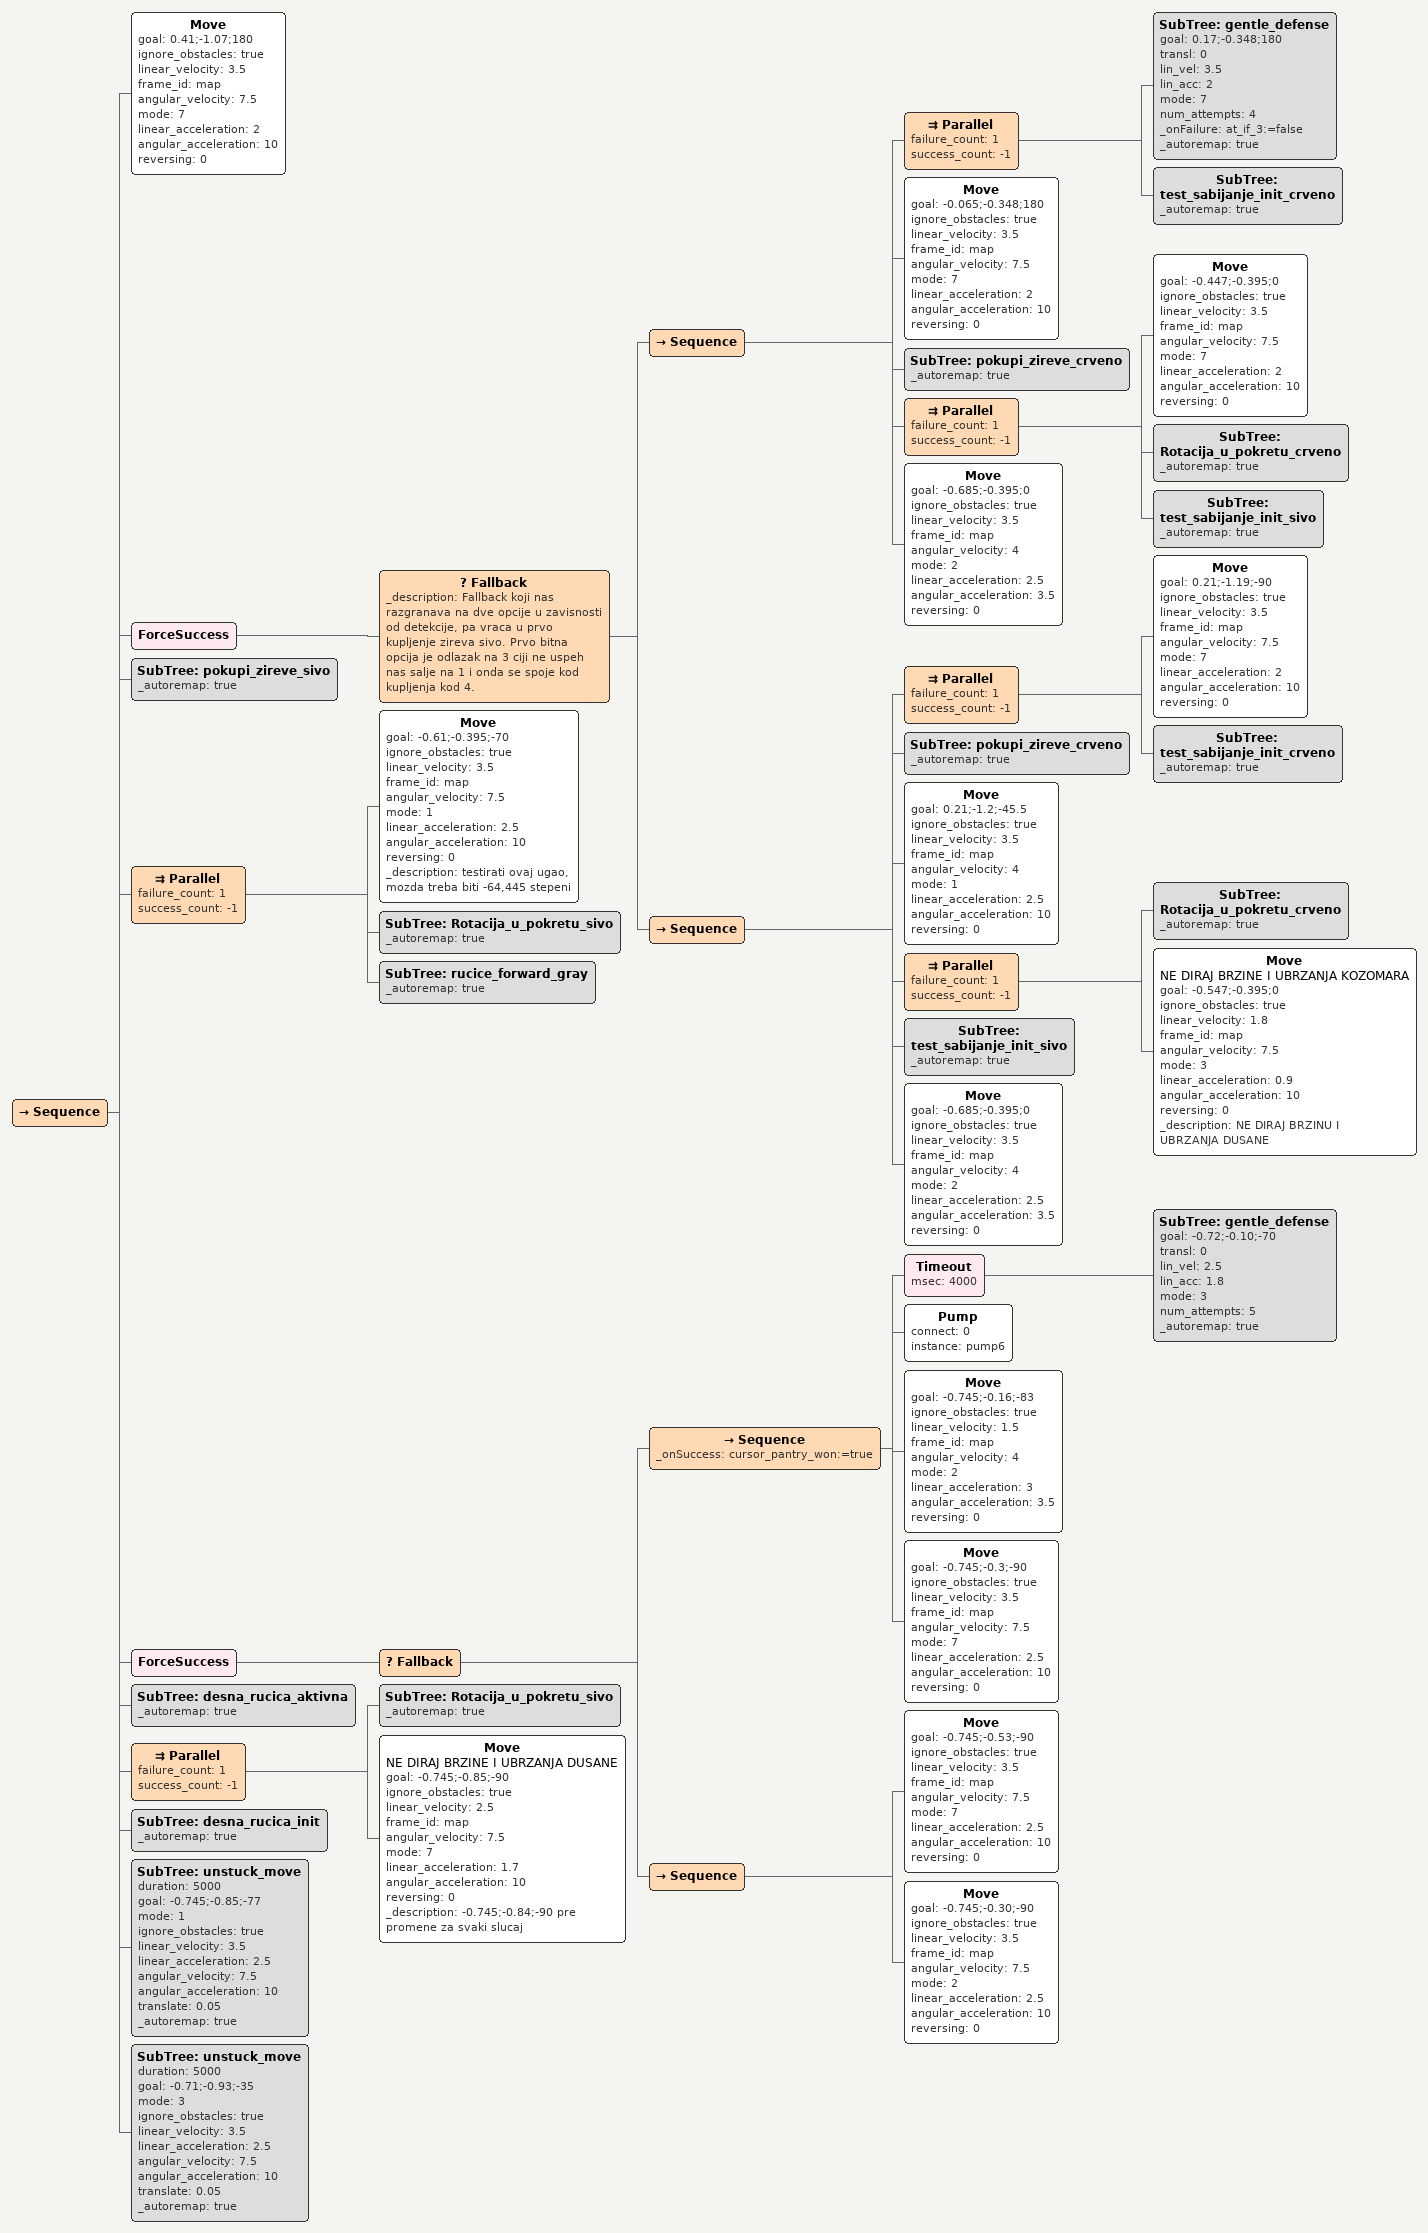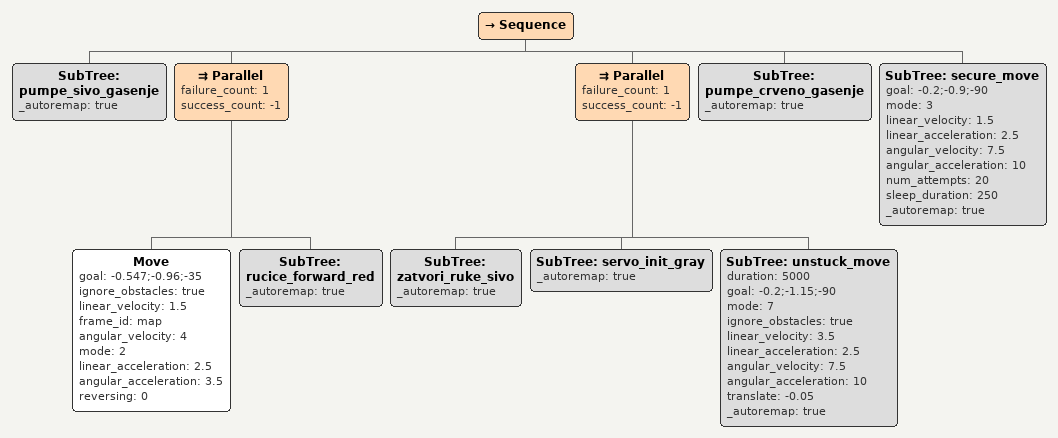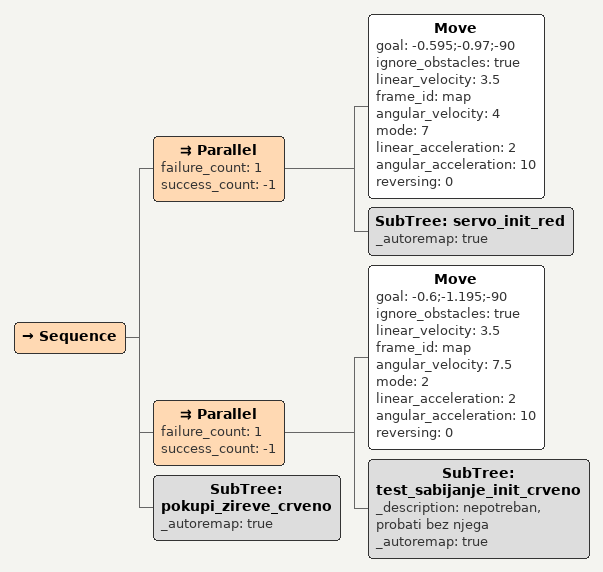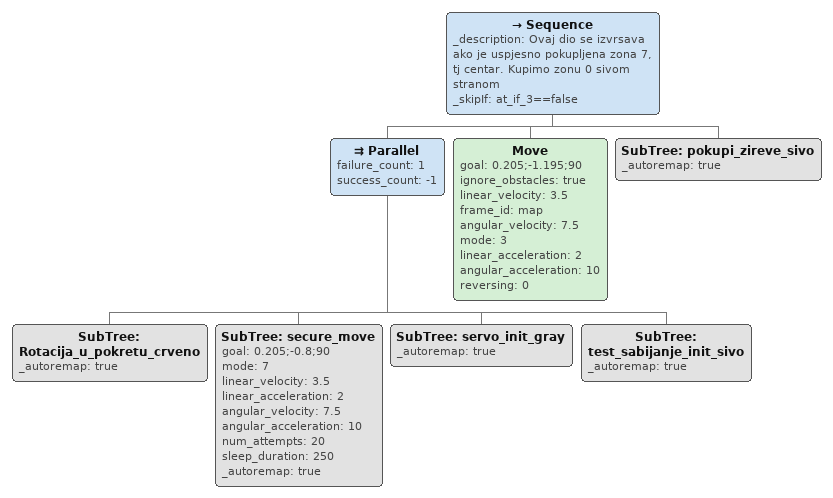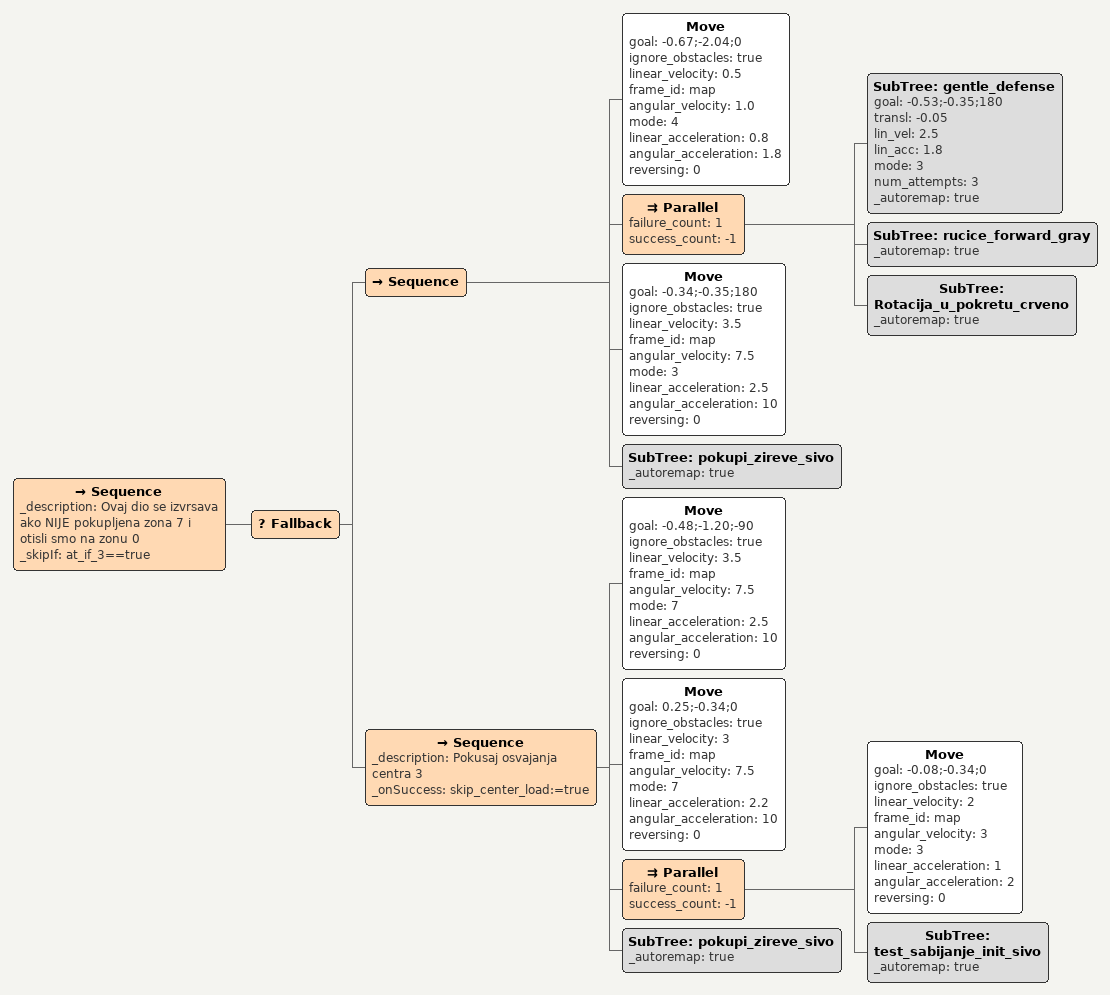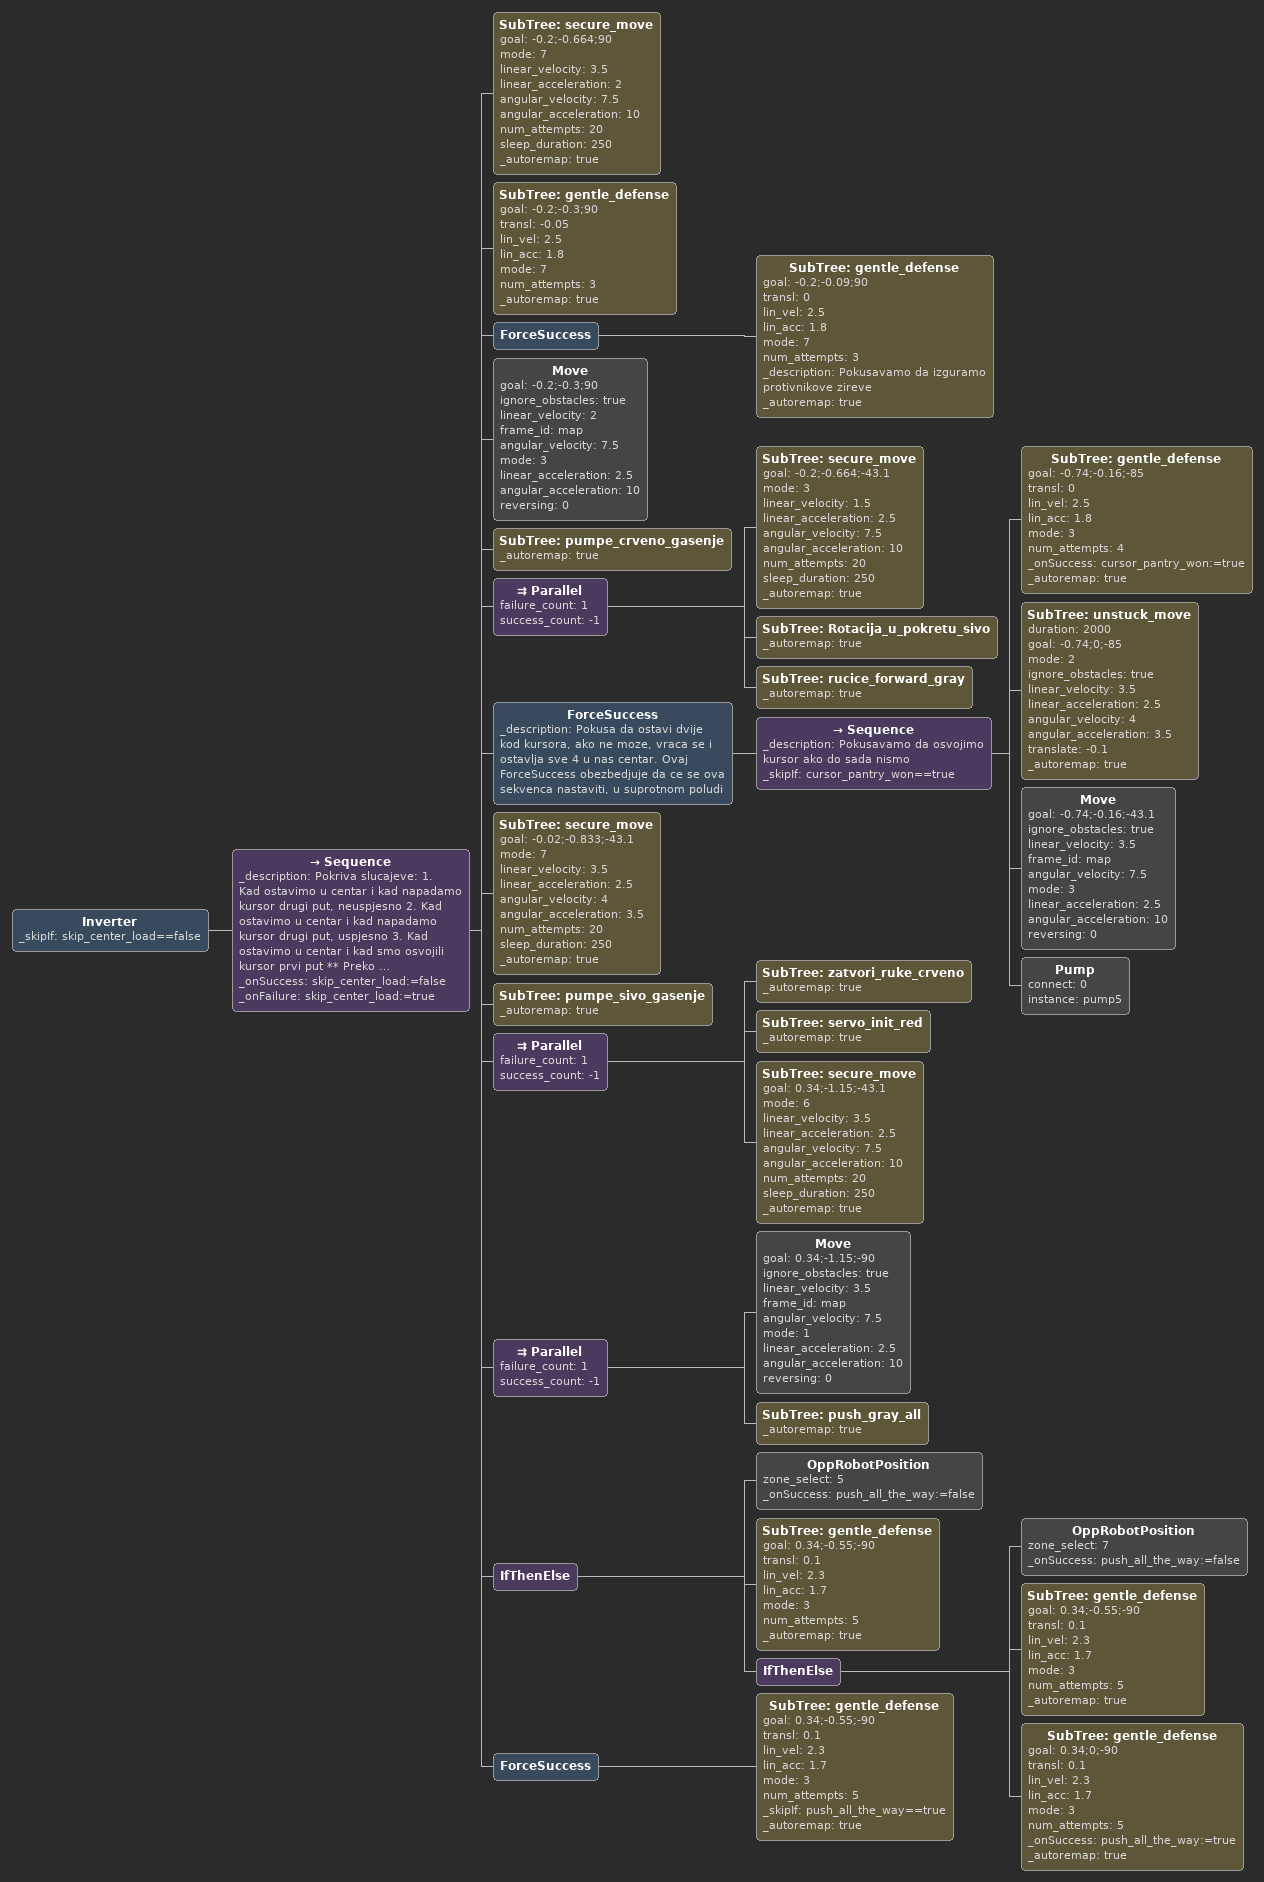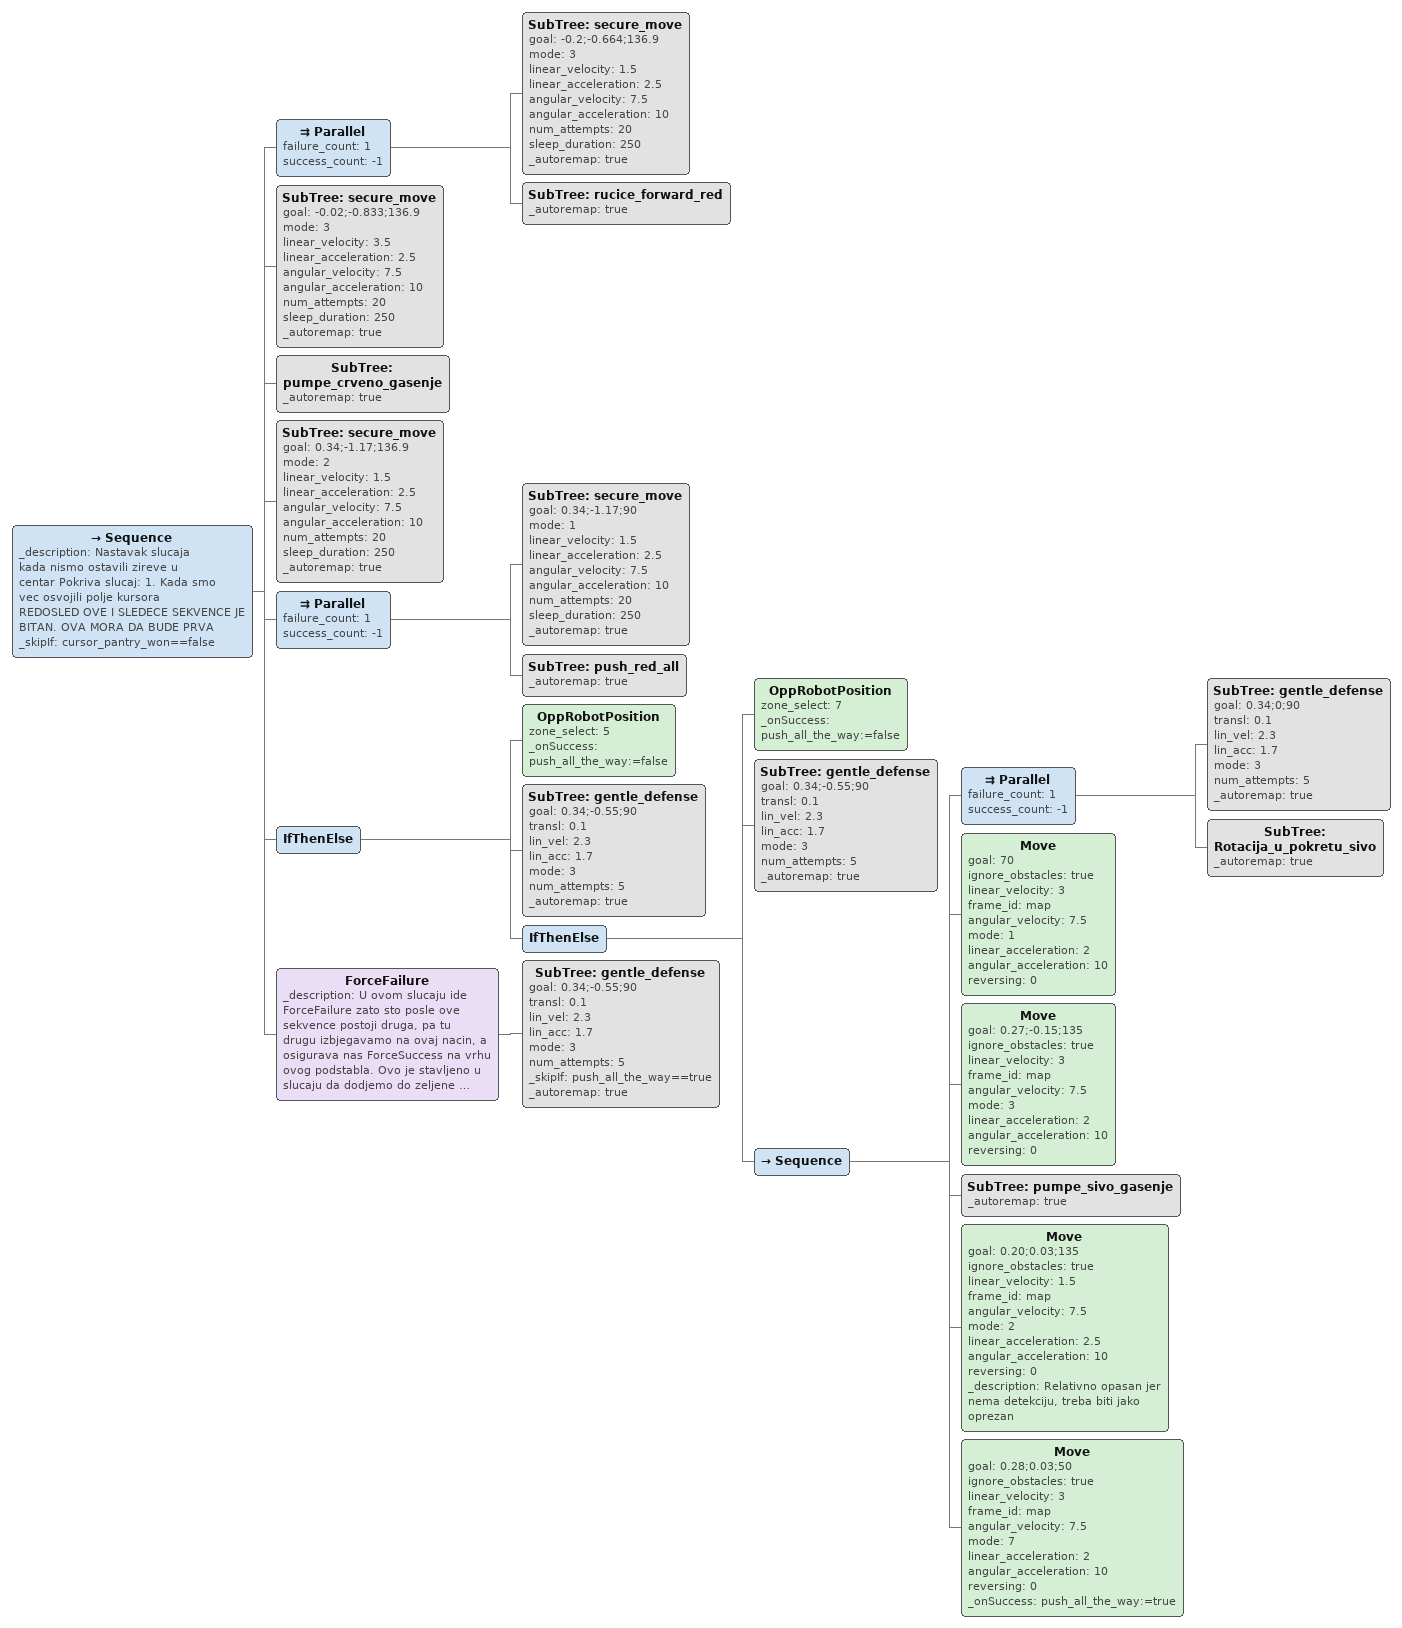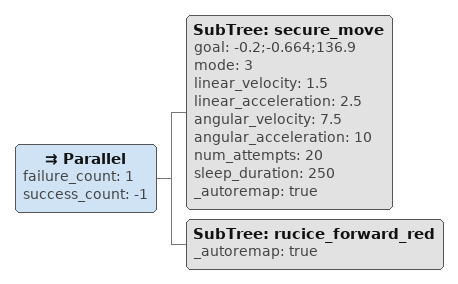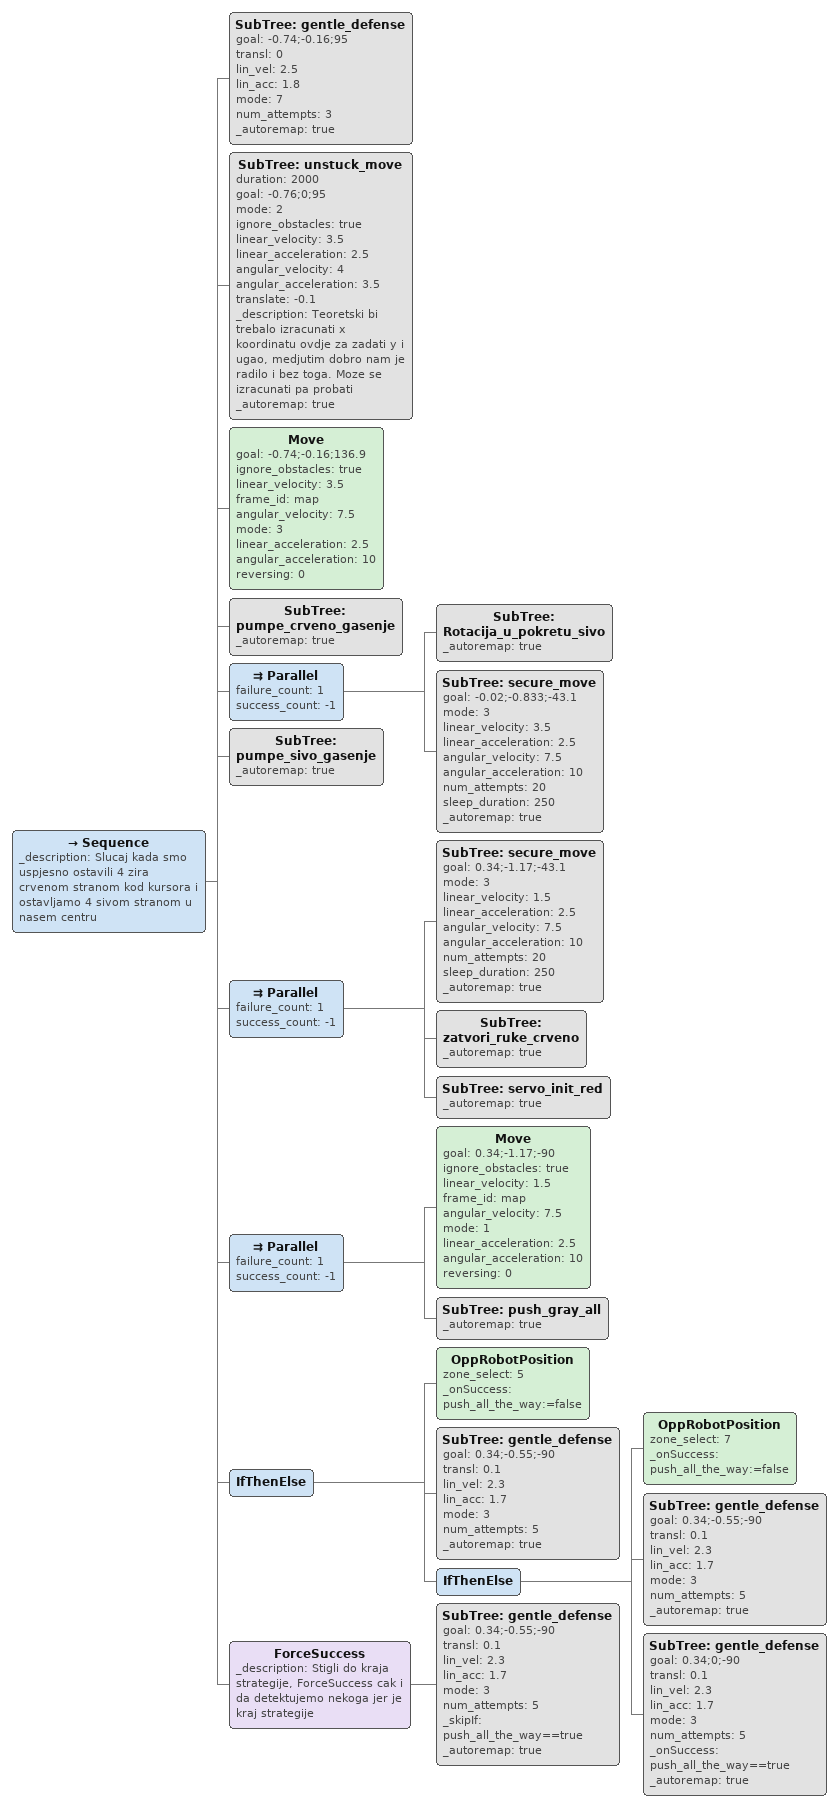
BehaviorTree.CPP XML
<Sequence>
      <Move goal="0.41;-1.07;180" ignore_obstacles="true" linear_velocity="3.5" frame_id="map" angular_velocity="7.5" mode="7" linear_acceleration="2" angular_acceleration="10" reversing="0"/>
      <ForceSuccess>
        <Fallback _description="Fallback koji nas razgranava na dve opcije u zavisnosti od detekcije, pa vraca u prvo kupljenje zireva sivo. Prvo bitna opcija je odlazak na 3 ciji ne uspeh nas salje na 1 i onda se spoje kod kupljenja kod 4.">
          <Sequence>
            <Parallel failure_count="1" success_count="-1">
              <SubTree ID="gentle_defense" goal="0.17;-0.348;180" transl="0" lin_vel="3.5" lin_acc="2" mode="7" num_attempts="4" _onFailure="at_if_3:=false" _autoremap="true"/>
              <SubTree ID="test_sabijanje_init_crveno" _autoremap="true"/>
            </Parallel>
            <Move goal="-0.065;-0.348;180" ignore_obstacles="true" linear_velocity="3.5" frame_id="map" angular_velocity="7.5" mode="7" linear_acceleration="2" angular_acceleration="10" reversing="0"/>
            <SubTree ID="pokupi_zireve_crveno" _autoremap="true"/>
            <Parallel failure_count="1" success_count="-1">
              <Move goal="-0.447;-0.395;0" ignore_obstacles="true" linear_velocity="3.5" frame_id="map" angular_velocity="7.5" mode="7" linear_acceleration="2" angular_acceleration="10" reversing="0"/>
              <SubTree ID="Rotacija_u_pokretu_crveno" _autoremap="true"/>
              <SubTree ID="test_sabijanje_init_sivo" _autoremap="true"/>
            </Parallel>
            <Move goal="-0.685;-0.395;0" ignore_obstacles="true" linear_velocity="3.5" frame_id="map" angular_velocity="4" mode="2" linear_acceleration="2.5" angular_acceleration="3.5" reversing="0"/>
          </Sequence>
          <Sequence>
            <Parallel failure_count="1" success_count="-1">
              <Move goal="0.21;-1.19;-90" ignore_obstacles="true" linear_velocity="3.5" frame_id="map" angular_velocity="7.5" mode="7" linear_acceleration="2" angular_acceleration="10" reversing="0"/>
              <SubTree ID="test_sabijanje_init_crveno" _autoremap="true"/>
            </Parallel>
            <SubTree ID="pokupi_zireve_crveno" _autoremap="true"/>
            <Move goal="0.21;-1.2;-45.5" ignore_obstacles="true" linear_velocity="3.5" frame_id="map" angular_velocity="4" mode="1" linear_acceleration="2.5" angular_acceleration="10" reversing="0"/>
            <Parallel failure_count="1" success_count="-1">
              <SubTree ID="Rotacija_u_pokretu_crveno" _autoremap="true"/>
              <Move name="NE DIRAJ BRZINE I UBRZANJA KOZOMARA" goal="-0.547;-0.395;0" ignore_obstacles="true" linear_velocity="1.8" frame_id="map" angular_velocity="7.5" mode="3" linear_acceleration="0.9" angular_acceleration="10" reversing="0" _description="NE DIRAJ BRZINU I UBRZANJA DUSANE
"/>
            </Parallel>
            <SubTree ID="test_sabijanje_init_sivo" _autoremap="true"/>
            <Move goal="-0.685;-0.395;0" ignore_obstacles="true" linear_velocity="3.5" frame_id="map" angular_velocity="4" mode="2" linear_acceleration="2.5" angular_acceleration="3.5" reversing="0"/>
          </Sequence>
        </Fallback>
      </ForceSuccess>
      <SubTree ID="pokupi_zireve_sivo" _autoremap="true"/>
      <Parallel failure_count="1" success_count="-1">
        <Move goal="-0.61;-0.395;-70" ignore_obstacles="true" linear_velocity="3.5" frame_id="map" angular_velocity="7.5" mode="1" linear_acceleration="2.5" angular_acceleration="10" reversing="0" _description="testirati ovaj ugao, mozda treba biti -64,445 stepeni"/>
        <SubTree ID="Rotacija_u_pokretu_sivo" _autoremap="true"/>
        <SubTree ID="rucice_forward_gray" _autoremap="true"/>
      </Parallel>
      <ForceSuccess>
        <Fallback>
          <Sequence _onSuccess="cursor_pantry_won:=true">
            <Timeout msec="4000">
              <SubTree ID="gentle_defense" goal="-0.72;-0.10;-70" transl="0" lin_vel="2.5" lin_acc="1.8" mode="3" num_attempts="5" _autoremap="true"/>
            </Timeout>
            <Pump connect="0" instance="pump6"/>
            <Move goal="-0.745;-0.16;-83" ignore_obstacles="true" linear_velocity="1.5" frame_id="map" angular_velocity="4" mode="2" linear_acceleration="3" angular_acceleration="3.5" reversing="0"/>
            <Move goal="-0.745;-0.3;-90" ignore_obstacles="true" linear_velocity="3.5" frame_id="map" angular_velocity="7.5" mode="7" linear_acceleration="2.5" angular_acceleration="10" reversing="0"/>
          </Sequence>
          <Sequence>
            <Move goal="-0.745;-0.53;-90" ignore_obstacles="true" linear_velocity="3.5" frame_id="map" angular_velocity="7.5" mode="7" linear_acceleration="2.5" angular_acceleration="10" reversing="0"/>
            <Move goal="-0.745;-0.30;-90" ignore_obstacles="true" linear_velocity="3.5" frame_id="map" angular_velocity="7.5" mode="2" linear_acceleration="2.5" angular_acceleration="10" reversing="0"/>
          </Sequence>
        </Fallback>
      </ForceSuccess>
      <SubTree ID="desna_rucica_aktivna" _autoremap="true"/>
      <Parallel failure_count="1" success_count="-1">
        <SubTree ID="Rotacija_u_pokretu_sivo" _autoremap="true"/>
        <Move name="NE DIRAJ BRZINE I UBRZANJA DUSANE" goal="-0.745;-0.85;-90" ignore_obstacles="true" linear_velocity="2.5" frame_id="map" angular_velocity="7.5" mode="7" linear_acceleration="1.7" angular_acceleration="10" reversing="0" _description="-0.745;-0.84;-90 pre promene za svaki slucaj"/>
      </Parallel>
      <SubTree ID="desna_rucica_init" _autoremap="true"/>
      <SubTree ID="unstuck_move" duration="5000" goal="-0.745;-0.85;-77" mode="1" ignore_obstacles="true" linear_velocity="3.5" linear_acceleration="2.5" angular_velocity="7.5" angular_acceleration="10" translate="0.05" _autoremap="true"/>
      <SubTree ID="unstuck_move" duration="5000" goal="-0.71;-0.93;-35" mode="3" ignore_obstacles="true" linear_velocity="3.5" linear_acceleration="2.5" angular_velocity="7.5" angular_acceleration="10" translate="0.05" _autoremap="true"/>
    </Sequence>

<Sequence>
  <SubTree ID="pumpe_sivo_gasenje" _autoremap="true"/>
  <Parallel failure_count="1" success_count="-1">
    <Move goal="-0.547;-0.96;-35" ignore_obstacles="true" linear_velocity="1.5" frame_id="map" angular_velocity="4" mode="2" linear_acceleration="2.5" angular_acceleration="3.5" reversing="0"/>
    <SubTree ID="rucice_forward_red" _autoremap="true"/>
  </Parallel>
  <Parallel failure_count="1" success_count="-1">
    <SubTree ID="zatvori_ruke_sivo" _autoremap="true"/>
    <SubTree ID="servo_init_gray" _autoremap="true"/>
    <SubTree ID="unstuck_move" duration="5000" goal="-0.2;-1.15;-90" mode="7" ignore_obstacles="true" linear_velocity="3.5" linear_acceleration="2.5" angular_velocity="7.5" angular_acceleration="10" translate="-0.05" _autoremap="true"/>
  </Parallel>
  <SubTree ID="pumpe_crveno_gasenje" _autoremap="true"/>
  <SubTree ID="secure_move" goal="-0.2;-0.9;-90" mode="3" linear_velocity="1.5" linear_acceleration="2.5" angular_velocity="7.5" angular_acceleration="10" num_attempts="20" sleep_duration="250" _autoremap="true"/>
</Sequence>

<Sequence>
  <Parallel failure_count="1" success_count="-1">
    <Move goal="-0.595;-0.97;-90" ignore_obstacles="true" linear_velocity="3.5" frame_id="map" angular_velocity="4" mode="7" linear_acceleration="2" angular_acceleration="10" reversing="0"/>
    <SubTree ID="servo_init_red" _autoremap="true"/>
  </Parallel>
  <Parallel failure_count="1" success_count="-1">
    <Move goal="-0.6;-1.195;-90" ignore_obstacles="true" linear_velocity="3.5" frame_id="map" angular_velocity="7.5" mode="2" linear_acceleration="2" angular_acceleration="10" reversing="0"/>
    <SubTree ID="test_sabijanje_init_crveno" _description="nepotreban, probati bez njega" _autoremap="true"/>
  </Parallel>
  <SubTree ID="pokupi_zireve_crveno" _autoremap="true"/>
</Sequence>

<Sequence _description="Ovaj dio se izvrsava ako je uspjesno pokupljena zona 7, tj centar. Kupimo zonu 0 sivom stranom" _skipIf="at_if_3==false">
  <Parallel failure_count="1" success_count="-1">
    <SubTree ID="Rotacija_u_pokretu_crveno" _autoremap="true"/>
    <SubTree ID="secure_move" goal="0.205;-0.8;90" mode="7" linear_velocity="3.5" linear_acceleration="2" angular_velocity="7.5" angular_acceleration="10" num_attempts="20" sleep_duration="250" _autoremap="true"/>
    <SubTree ID="servo_init_gray" _autoremap="true"/>
    <SubTree ID="test_sabijanje_init_sivo" _autoremap="true"/>
  </Parallel>
  <Move goal="0.205;-1.195;90" ignore_obstacles="true" linear_velocity="3.5" frame_id="map" angular_velocity="7.5" mode="3" linear_acceleration="2" angular_acceleration="10" reversing="0"/>
  <SubTree ID="pokupi_zireve_sivo" _autoremap="true"/>
</Sequence>

<Sequence _description="Ovaj dio se izvrsava ako NIJE pokupljena zona 7 i otisli smo na zonu 0
" _skipIf="at_if_3==true">
        <Fallback>
          <Sequence>
            <Move goal="-0.67;-2.04;0" ignore_obstacles="true" linear_velocity="0.5" frame_id="map" angular_velocity="1.0" mode="4" linear_acceleration="0.8" angular_acceleration="1.8" reversing="0"/>
            <Parallel failure_count="1" success_count="-1">
              <SubTree ID="gentle_defense" goal="-0.53;-0.35;180" transl="-0.05" lin_vel="2.5" lin_acc="1.8" mode="3" num_attempts="3" _autoremap="true"/>
              <SubTree ID="rucice_forward_gray" _autoremap="true"/>
              <SubTree ID="Rotacija_u_pokretu_crveno" _autoremap="true"/>
            </Parallel>
            <Move goal="-0.34;-0.35;180" ignore_obstacles="true" linear_velocity="3.5" frame_id="map" angular_velocity="7.5" mode="3" linear_acceleration="2.5" angular_acceleration="10" reversing="0"/>
            <SubTree ID="pokupi_zireve_sivo" _autoremap="true"/>
          </Sequence>
          <Sequence _description="Pokusaj osvajanja centra 3" _onSuccess="skip_center_load:=true">
            <Move goal="-0.48;-1.20;-90" ignore_obstacles="true" linear_velocity="3.5" frame_id="map" angular_velocity="7.5" mode="7" linear_acceleration="2.5" angular_acceleration="10" reversing="0"/>
            <Move goal="0.25;-0.34;0" ignore_obstacles="true" linear_velocity="3" frame_id="map" angular_velocity="7.5" mode="7" linear_acceleration="2.2" angular_acceleration="10" reversing="0"/>
            <Parallel failure_count="1" success_count="-1">
              <Move goal="-0.08;-0.34;0" ignore_obstacles="true" linear_velocity="2" frame_id="map" angular_velocity="3" mode="3" linear_acceleration="1" angular_acceleration="2" reversing="0"/>
              <SubTree ID="test_sabijanje_init_sivo" _autoremap="true"/>
            </Parallel>
            <SubTree ID="pokupi_zireve_sivo" _autoremap="true"/>
          </Sequence>
        </Fallback>
      </Sequence>

<Inverter _skipIf="skip_center_load==false">
            <Sequence _description="Pokriva slucajeve:
1. Kad ostavimo u centar i kad napadamo kursor drugi put, neuspjesno
2. Kad ostavimo u centar i kad napadamo kursor drugi put, uspjesno
3. Kad ostavimo u centar i kad smo osvojili kursor prvi put
** Preko gentle_defence se prebacujemo na slucajeve kad nismo ostavili u centar" _onSuccess="skip_center_load:=false" _onFailure="skip_center_load:=true">
              <SubTree ID="secure_move" goal="-0.2;-0.664;90" mode="7" linear_velocity="3.5" linear_acceleration="2" angular_velocity="7.5" angular_acceleration="10" num_attempts="20" sleep_duration="250" _autoremap="true"/>
              <SubTree ID="gentle_defense" goal="-0.2;-0.3;90" transl="-0.05" lin_vel="2.5" lin_acc="1.8" mode="7" num_attempts="3" _autoremap="true"/>
              <ForceSuccess>
                <SubTree ID="gentle_defense" goal="-0.2;-0.09;90" transl="0" lin_vel="2.5" lin_acc="1.8" mode="7" num_attempts="3" _description="Pokusavamo da izguramo protivnikove zireve" _autoremap="true"/>
              </ForceSuccess>
              <Move goal="-0.2;-0.3;90" ignore_obstacles="true" linear_velocity="2" frame_id="map" angular_velocity="7.5" mode="3" linear_acceleration="2.5" angular_acceleration="10" reversing="0"/>
              <SubTree ID="pumpe_crveno_gasenje" _autoremap="true"/>
              <Parallel failure_count="1" success_count="-1">
                <SubTree ID="secure_move" goal="-0.2;-0.664;-43.1" mode="3" linear_velocity="1.5" linear_acceleration="2.5" angular_velocity="7.5" angular_acceleration="10" num_attempts="20" sleep_duration="250" _autoremap="true"/>
                <SubTree ID="Rotacija_u_pokretu_sivo" _autoremap="true"/>
                <SubTree ID="rucice_forward_gray" _autoremap="true"/>
              </Parallel>
              <ForceSuccess _description="Pokusa da ostavi dvije kod kursora, ako ne moze, vraca se i ostavlja sve 4 u nas centar. Ovaj ForceSuccess obezbedjuje da ce se ova sekvenca nastaviti, u suprotnom poludi">
                <Sequence _description="Pokusavamo da osvojimo kursor ako do sada nismo" _skipIf="cursor_pantry_won==true">
                  <SubTree ID="gentle_defense" goal="-0.74;-0.16;-85" transl="0" lin_vel="2.5" lin_acc="1.8" mode="3" num_attempts="4" _onSuccess="cursor_pantry_won:=true" _autoremap="true"/>
                  <SubTree ID="unstuck_move" duration="2000" goal="-0.74;0;-85" mode="2" ignore_obstacles="true" linear_velocity="3.5" linear_acceleration="2.5" angular_velocity="4" angular_acceleration="3.5" translate="-0.1" _autoremap="true"/>
                  <Move goal="-0.74;-0.16;-43.1" ignore_obstacles="true" linear_velocity="3.5" frame_id="map" angular_velocity="7.5" mode="3" linear_acceleration="2.5" angular_acceleration="10" reversing="0"/>
                  <Pump connect="0" instance="pump5"/>
                </Sequence>
              </ForceSuccess>
              <SubTree ID="secure_move" goal="-0.02;-0.833;-43.1" mode="7" linear_velocity="3.5" linear_acceleration="2.5" angular_velocity="4" angular_acceleration="3.5" num_attempts="20" sleep_duration="250" _autoremap="true"/>
              <SubTree ID="pumpe_sivo_gasenje" _autoremap="true"/>
              <Parallel failure_count="1" success_count="-1">
                <SubTree ID="zatvori_ruke_crveno" _autoremap="true"/>
                <SubTree ID="servo_init_red" _autoremap="true"/>
                <SubTree ID="secure_move" goal="0.34;-1.15;-43.1" mode="6" linear_velocity="3.5" linear_acceleration="2.5" angular_velocity="7.5" angular_acceleration="10" num_attempts="20" sleep_duration="250" _autoremap="true"/>
              </Parallel>
              <Parallel failure_count="1" success_count="-1">
                <Move goal="0.34;-1.15;-90" ignore_obstacles="true" linear_velocity="3.5" frame_id="map" angular_velocity="7.5" mode="1" linear_acceleration="2.5" angular_acceleration="10" reversing="0"/>
                <SubTree ID="push_gray_all" _autoremap="true"/>
              </Parallel>
              <IfThenElse>
                <OppRobotPosition zone_select="5" _onSuccess="push_all_the_way:=false"/>
                <SubTree ID="gentle_defense" goal="0.34;-0.55;-90" transl="0.1" lin_vel="2.3" lin_acc="1.7" mode="3" num_attempts="5" _autoremap="true"/>
                <IfThenElse>
                  <OppRobotPosition zone_select="7" _onSuccess="push_all_the_way:=false"/>
                  <SubTree ID="gentle_defense" goal="0.34;-0.55;-90" transl="0.1" lin_vel="2.3" lin_acc="1.7" mode="3" num_attempts="5" _autoremap="true"/>
                  <SubTree ID="gentle_defense" goal="0.34;0;-90" transl="0.1" lin_vel="2.3" lin_acc="1.7" mode="3" num_attempts="5" _onSuccess="push_all_the_way:=true" _autoremap="true"/>
                </IfThenElse>
              </IfThenElse>
              <ForceSuccess>
                <SubTree ID="gentle_defense" goal="0.34;-0.55;-90" transl="0.1" lin_vel="2.3" lin_acc="1.7" mode="3" num_attempts="5" _skipIf="push_all_the_way==true" _autoremap="true"/>
              </ForceSuccess>
            </Sequence>
          </Inverter>

<Sequence _description="Nastavak slucaja kada nismo ostavili zireve u centar

Pokriva slucaj:
1. Kada smo vec osvojili polje kursora

REDOSLED OVE I SLEDECE SEKVENCE JE BITAN. OVA MORA DA BUDE PRVA" _skipIf="cursor_pantry_won==false">
              <Parallel failure_count="1" success_count="-1">
                <SubTree ID="secure_move" goal="-0.2;-0.664;136.9" mode="3" linear_velocity="1.5" linear_acceleration="2.5" angular_velocity="7.5" angular_acceleration="10" num_attempts="20" sleep_duration="250" _autoremap="true"/>
                <SubTree ID="rucice_forward_red" _autoremap="true"/>
              </Parallel>
              <SubTree ID="secure_move" goal="-0.02;-0.833;136.9" mode="3" linear_velocity="3.5" linear_acceleration="2.5" angular_velocity="7.5" angular_acceleration="10" num_attempts="20" sleep_duration="250" _autoremap="true"/>
              <SubTree ID="pumpe_crveno_gasenje" _autoremap="true"/>
              <SubTree ID="secure_move" goal="0.34;-1.17;136.9" mode="2" linear_velocity="1.5" linear_acceleration="2.5" angular_velocity="7.5" angular_acceleration="10" num_attempts="20" sleep_duration="250" _autoremap="true"/>
              <Parallel failure_count="1" success_count="-1">
                <SubTree ID="secure_move" goal="0.34;-1.17;90" mode="1" linear_velocity="1.5" linear_acceleration="2.5" angular_velocity="7.5" angular_acceleration="10" num_attempts="20" sleep_duration="250" _autoremap="true"/>
                <SubTree ID="push_red_all" _autoremap="true"/>
              </Parallel>
              <IfThenElse>
                <OppRobotPosition zone_select="5" _onSuccess="push_all_the_way:=false"/>
                <SubTree ID="gentle_defense" goal="0.34;-0.55;90" transl="0.1" lin_vel="2.3" lin_acc="1.7" mode="3" num_attempts="5" _autoremap="true"/>
                <IfThenElse>
                  <OppRobotPosition zone_select="7" _onSuccess="push_all_the_way:=false"/>
                  <SubTree ID="gentle_defense" goal="0.34;-0.55;90" transl="0.1" lin_vel="2.3" lin_acc="1.7" mode="3" num_attempts="5" _autoremap="true"/>
                  <Sequence>
                    <Parallel failure_count="1" success_count="-1">
                      <SubTree ID="gentle_defense" goal="0.34;0;90" transl="0.1" lin_vel="2.3" lin_acc="1.7" mode="3" num_attempts="5" _autoremap="true"/>
                      <SubTree ID="Rotacija_u_pokretu_sivo" _autoremap="true"/>
                    </Parallel>
                    <Move goal="70" ignore_obstacles="true" linear_velocity="3" frame_id="map" angular_velocity="7.5" mode="1" linear_acceleration="2" angular_acceleration="10" reversing="0"/>
                    <Move goal="0.27;-0.15;135" ignore_obstacles="true" linear_velocity="3" frame_id="map" angular_velocity="7.5" mode="3" linear_acceleration="2" angular_acceleration="10" reversing="0"/>
                    <SubTree ID="pumpe_sivo_gasenje" _autoremap="true"/>
                    <Move goal="0.20;0.03;135" ignore_obstacles="true" linear_velocity="1.5" frame_id="map" angular_velocity="7.5" mode="2" linear_acceleration="2.5" angular_acceleration="10" reversing="0" _description="Relativno opasan jer nema detekciju, treba biti jako oprezan"/>
                    <Move goal="0.28;0.03;50" ignore_obstacles="true" linear_velocity="3" frame_id="map" angular_velocity="7.5" mode="7" linear_acceleration="2" angular_acceleration="10" reversing="0" _onSuccess="push_all_the_way:=true"/>
                  </Sequence>
                </IfThenElse>
              </IfThenElse>
              <ForceFailure _description="U ovom slucaju ide ForceFailure zato sto posle ove sekvence postoji druga, pa tu drugu izbjegavamo na ovaj nacin, a osigurava nas ForceSuccess na vrhu ovog podstabla. Ovo je stavljeno u slucaju da dodjemo do zeljene koordinate">
                <SubTree ID="gentle_defense" goal="0.34;-0.55;90" transl="0.1" lin_vel="2.3" lin_acc="1.7" mode="3" num_attempts="5" _skipIf="push_all_the_way==true" _autoremap="true"/>
              </ForceFailure>
            </Sequence>

<Parallel failure_count="1" success_count="-1">
  <SubTree ID="secure_move" goal="-0.2;-0.664;136.9" mode="3" linear_velocity="1.5" linear_acceleration="2.5" angular_velocity="7.5" angular_acceleration="10" num_attempts="20" sleep_duration="250" _autoremap="true"/>
  <SubTree ID="rucice_forward_red" _autoremap="true"/>
</Parallel>

<Sequence _description="Slucaj kada smo uspjesno ostavili 4 zira crvenom stranom kod kursora i ostavljamo 4 sivom stranom u nasem centru">
  <SubTree ID="gentle_defense" goal="-0.74;-0.16;95" transl="0" lin_vel="2.5" lin_acc="1.8" mode="7" num_attempts="3" _autoremap="true"/>
  <SubTree ID="unstuck_move" duration="2000" goal="-0.76;0;95" mode="2" ignore_obstacles="true" linear_velocity="3.5" linear_acceleration="2.5" angular_velocity="4" angular_acceleration="3.5" translate="-0.1" _description="Teoretski bi trebalo izracunati x koordinatu ovdje za zadati y i ugao, medjutim dobro nam je radilo i bez toga. Moze se izracunati pa probati" _autoremap="true"/>
  <Move goal="-0.74;-0.16;136.9" ignore_obstacles="true" linear_velocity="3.5" frame_id="map" angular_velocity="7.5" mode="3" linear_acceleration="2.5" angular_acceleration="10" reversing="0"/>
  <SubTree ID="pumpe_crveno_gasenje" _autoremap="true"/>
  <Parallel failure_count="1" success_count="-1">
    <SubTree ID="Rotacija_u_pokretu_sivo" _autoremap="true"/>
    <SubTree ID="secure_move" goal="-0.02;-0.833;-43.1" mode="3" linear_velocity="3.5" linear_acceleration="2.5" angular_velocity="7.5" angular_acceleration="10" num_attempts="20" sleep_duration="250" _autoremap="true"/>
  </Parallel>
  <SubTree ID="pumpe_sivo_gasenje" _autoremap="true"/>
  <Parallel failure_count="1" success_count="-1">
    <SubTree ID="secure_move" goal="0.34;-1.17;-43.1" mode="3" linear_velocity="1.5" linear_acceleration="2.5" angular_velocity="7.5" angular_acceleration="10" num_attempts="20" sleep_duration="250" _autoremap="true"/>
    <SubTree ID="zatvori_ruke_crveno" _autoremap="true"/>
    <SubTree ID="servo_init_red" _autoremap="true"/>
  </Parallel>
  <Parallel failure_count="1" success_count="-1">
    <Move goal="0.34;-1.17;-90" ignore_obstacles="true" linear_velocity="1.5" frame_id="map" angular_velocity="7.5" mode="1" linear_acceleration="2.5" angular_acceleration="10" reversing="0"/>
    <SubTree ID="push_gray_all" _autoremap="true"/>
  </Parallel>
  <IfThenElse>
    <OppRobotPosition zone_select="5" _onSuccess="push_all_the_way:=false"/>
    <SubTree ID="gentle_defense" goal="0.34;-0.55;-90" transl="0.1" lin_vel="2.3" lin_acc="1.7" mode="3" num_attempts="5" _autoremap="true"/>
    <IfThenElse>
      <OppRobotPosition zone_select="7" _onSuccess="push_all_the_way:=false"/>
      <SubTree ID="gentle_defense" goal="0.34;-0.55;-90" transl="0.1" lin_vel="2.3" lin_acc="1.7" mode="3" num_attempts="5" _autoremap="true"/>
      <SubTree ID="gentle_defense" goal="0.34;0;-90" transl="0.1" lin_vel="2.3" lin_acc="1.7" mode="3" num_attempts="5" _onSuccess="push_all_the_way==true" _autoremap="true"/>
    </IfThenElse>
  </IfThenElse>
  <ForceSuccess _description="Stigli do kraja strategije, ForceSuccess cak i da detektujemo nekoga jer je kraj strategije">
    <SubTree ID="gentle_defense" goal="0.34;-0.55;-90" transl="0.1" lin_vel="2.3" lin_acc="1.7" mode="3" num_attempts="5" _skipIf="push_all_the_way==true" _autoremap="true"/>
  </ForceSuccess>
</Sequence>
